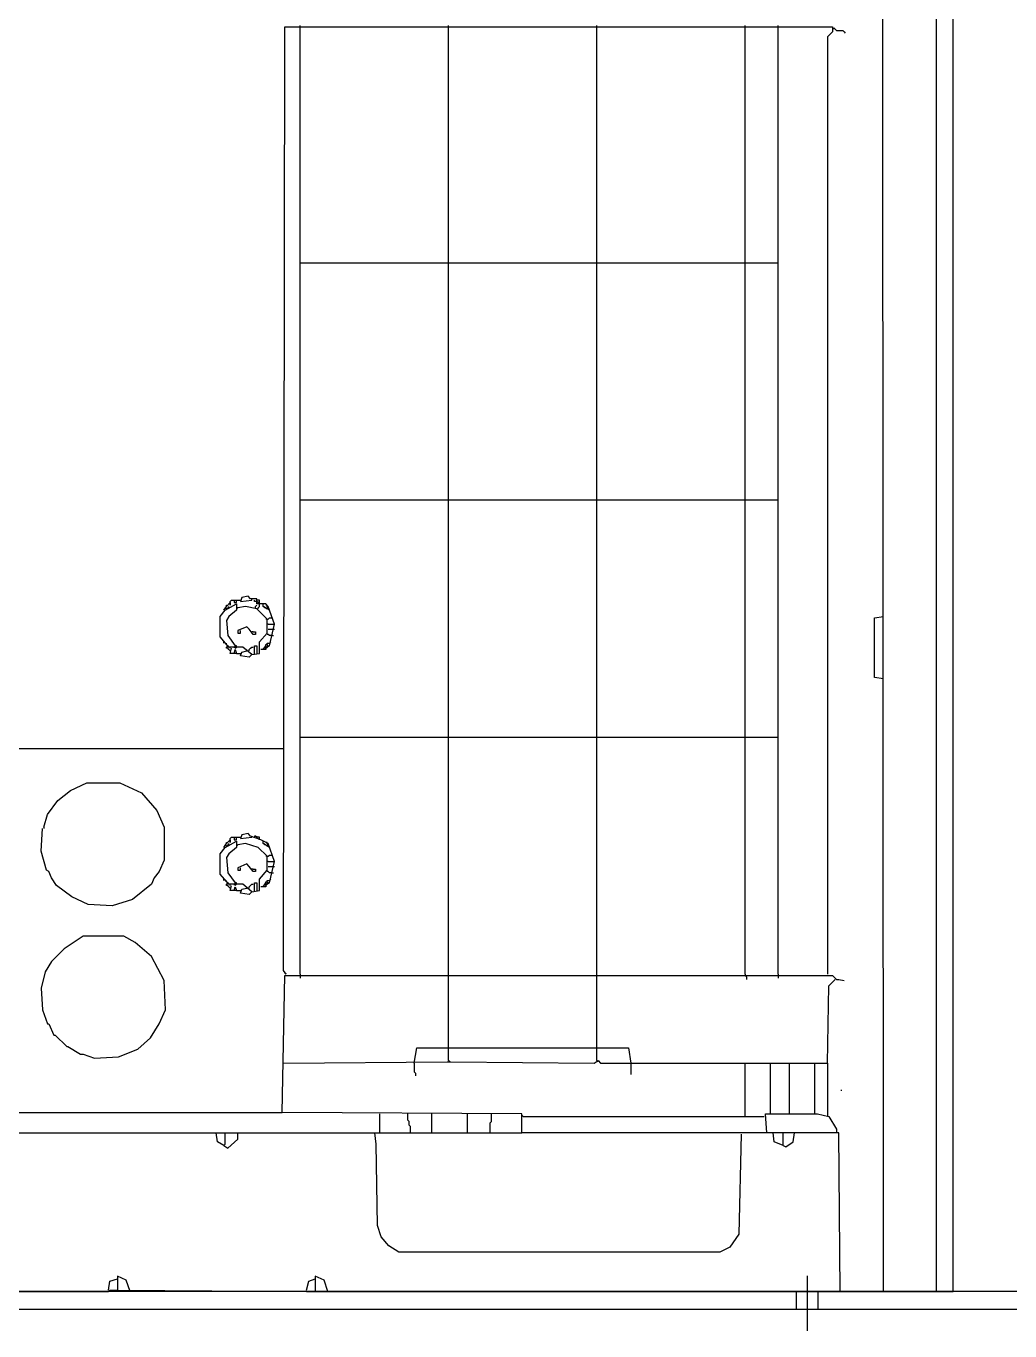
# Model space of a CAD drawing. Extents: x 3792242 to 5145247, y -1546315 to -1031918.
# Drawn here: x 3806434 to 3806982, y -1489132 to -1488405 of the extents above; entities that cross this region are included whole.
import ezdxf

# ---------------------------------------------------------------- set-up
doc = ezdxf.new("R2010")
doc.units = 0
doc.header["$MEASUREMENT"] = 0
doc.layers.add('ZZ-chladenie', color=133, linetype='CONTINUOUS')

msp = doc.modelspace()

# ---------------------------------------------------------------- linework, layer by layer
at = {"layer": 'ZZ-chladenie'}
for p, q in [((3806941.061, -1489110.27), (3806941.061, -1487420.766)), ((3806950.246, -1489110.27), (3806950.246, -1487443.378)), ((3806911.383, -1489110.27), (3806910.781, -1487845.27)), ((3806577.157, -1488931.498), (3806577.863, -1488405.78)), ((3806577.863, -1488405.78), (3806883.119, -1488405.78)), ((3806586.343, -1488933.618), (3806586.343, -1488405.074)), ((3806669.016, -1488933.618), (3806669.016, -1488405.074)), ((3806751.69, -1488933.618), (3806751.69, -1488405.074)), ((3806834.363, -1488933.618), (3806834.363, -1488405.074)), ((3806852.735, -1488933.618), (3806852.735, -1488405.074)), ((3806883.119, -1488405.78), (3806883.119, -1488408.606)), ((3806883.826, -1488407.193), (3806883.826, -1488406.487)), ((3806883.826, -1488406.487), (3806884.532, -1488407.193)), ((3806884.532, -1488407.193), (3806885.239, -1488407.9)), ((3806883.119, -1488408.606), (3806880.292, -1488411.433)), ((3806880.292, -1488411.433), (3806880.292, -1488933.618)), ((3806885.239, -1488407.9), (3806888.771, -1488407.9)), ((3806888.771, -1488407.9), (3806889.478, -1488408.606)), ((3806889.478, -1488408.606), (3806890.185, -1488409.313)), ((3806586.343, -1488537.21), (3806669.016, -1488537.21)), ((3806669.016, -1488537.21), (3806751.69, -1488537.21)), ((3806751.69, -1488537.21), (3806834.363, -1488537.21)), ((3806834.363, -1488537.21), (3806852.735, -1488537.21)), ((3806586.343, -1488669.346), (3806669.016, -1488669.346)), ((3806669.016, -1488669.346), (3806751.69, -1488669.346)), ((3806751.69, -1488669.346), (3806834.363, -1488669.346)), ((3806834.363, -1488669.346), (3806852.735, -1488669.346)), ((3806544.653, -1488730.821), (3806551.012, -1488727.287)), ((3806545.359, -1488728.701), (3806547.479, -1488726.581)), ((3806547.479, -1488725.874), (3806548.186, -1488725.168)), ((3806547.479, -1488726.581), (3806547.479, -1488725.874)), ((3806547.479, -1488726.581), (3806547.479, -1488727.994)), ((3806547.479, -1488727.994), (3806547.479, -1488726.581)), ((3806548.186, -1488725.168), (3806553.132, -1488725.168)), ((3806549.599, -1488725.168), (3806549.599, -1488726.581)), ((3806549.599, -1488726.581), (3806551.012, -1488726.581)), ((3806551.012, -1488726.581), (3806551.012, -1488725.168)), ((3806551.012, -1488727.287), (3806551.012, -1488730.821)), ((3806553.838, -1488723.755), (3806553.132, -1488725.874)), ((3806553.132, -1488725.874), (3806559.492, -1488725.168)), ((3806557.372, -1488723.048), (3806553.838, -1488723.755)), ((3806558.785, -1488724.461), (3806557.372, -1488723.048)), ((3806562.318, -1488724.461), (3806558.785, -1488724.461)), ((3806559.492, -1488725.168), (3806559.492, -1488724.461)), ((3806560.905, -1488725.874), (3806560.905, -1488725.168)), ((3806562.318, -1488725.874), (3806560.905, -1488725.874)), ((3806562.318, -1488727.287), (3806562.318, -1488724.461)), ((3806563.731, -1488725.168), (3806562.318, -1488725.168)), ((3806563.025, -1488726.581), (3806562.318, -1488725.874)), ((3806567.264, -1488727.287), (3806562.318, -1488727.287)), ((3806563.731, -1488727.287), (3806563.025, -1488726.581)), ((3806563.731, -1488727.287), (3806563.731, -1488725.168)), ((3806563.731, -1488728.701), (3806563.731, -1488727.287)), ((3806565.851, -1488728.701), (3806565.851, -1488727.287)), ((3806568.677, -1488728.701), (3806567.264, -1488727.287)), ((3806541.827, -1488734.354), (3806544.653, -1488730.821)), ((3806541.827, -1488745.659), (3806541.827, -1488734.354)), ((3806543.946, -1488730.821), (3806545.359, -1488728.701)), ((3806544.653, -1488729.407), (3806545.359, -1488728.701)), ((3806544.653, -1488729.407), (3806545.359, -1488730.114)), ((3806545.359, -1488730.114), (3806544.653, -1488729.407)), ((3806545.359, -1488728.701), (3806545.359, -1488727.994)), ((3806545.359, -1488727.994), (3806546.066, -1488727.994)), ((3806545.359, -1488730.114), (3806546.066, -1488729.407)), ((3806546.772, -1488734.354), (3806545.359, -1488736.473)), ((3806546.066, -1488729.407), (3806546.772, -1488729.407)), ((3806546.772, -1488729.407), (3806546.772, -1488728.701)), ((3806551.012, -1488730.821), (3806546.772, -1488734.354)), ((3806551.719, -1488729.407), (3806551.012, -1488730.114)), ((3806555.959, -1488728.701), (3806551.719, -1488729.407)), ((3806562.318, -1488730.114), (3806555.959, -1488728.701)), ((3806561.611, -1488728.701), (3806562.318, -1488727.994)), ((3806561.611, -1488729.407), (3806561.611, -1488728.701)), ((3806567.971, -1488735.767), (3806562.318, -1488730.114)), ((3806563.025, -1488729.407), (3806563.731, -1488728.701)), ((3806563.025, -1488730.114), (3806563.025, -1488729.407)), ((3806569.384, -1488730.821), (3806565.851, -1488728.701)), ((3806566.558, -1488729.407), (3806566.558, -1488728.701)), ((3806567.264, -1488729.407), (3806566.558, -1488729.407)), ((3806567.971, -1488727.994), (3806567.264, -1488727.994)), ((3806567.264, -1488729.407), (3806567.971, -1488730.114)), ((3806567.971, -1488728.701), (3806567.971, -1488727.994)), ((3806568.677, -1488729.407), (3806567.971, -1488728.701)), ((3806567.971, -1488730.114), (3806568.677, -1488729.407)), ((3806567.971, -1488730.114), (3806568.677, -1488729.407)), ((3806572.211, -1488738.594), (3806568.677, -1488728.701)), ((3806906.437, -1488735.06), (3806911.383, -1488734.354)), ((3806545.359, -1488736.473), (3806546.066, -1488744.953)), ((3806556.665, -1488740.007), (3806551.719, -1488742.126)), ((3806558.078, -1488741.42), (3806556.665, -1488740.007)), ((3806560.198, -1488744.246), (3806558.078, -1488741.42)), ((3806567.971, -1488735.767), (3806567.264, -1488735.767)), ((3806567.971, -1488735.767), (3806568.677, -1488735.767)), ((3806567.971, -1488743.539), (3806567.971, -1488735.767)), ((3806568.677, -1488738.594), (3806567.971, -1488738.594)), ((3806568.677, -1488735.767), (3806569.384, -1488735.06)), ((3806568.677, -1488738.594), (3806571.504, -1488738.594)), ((3806568.677, -1488741.42), (3806571.504, -1488741.42)), ((3806569.384, -1488735.06), (3806570.797, -1488735.06)), ((3806569.384, -1488750.606), (3806572.211, -1488738.594)), ((3806571.504, -1488741.42), (3806572.211, -1488741.42)), ((3806906.437, -1488768.271), (3806906.437, -1488735.06)), ((3806546.772, -1488751.312), (3806541.827, -1488745.659)), ((3806543.946, -1488749.192), (3806543.946, -1488748.486)), ((3806546.066, -1488744.953), (3806550.306, -1488750.606)), ((3806551.719, -1488742.126), (3806551.719, -1488743.539)), ((3806551.719, -1488743.539), (3806553.132, -1488743.539)), ((3806553.132, -1488743.539), (3806553.132, -1488742.126)), ((3806560.198, -1488742.833), (3806559.492, -1488742.833)), ((3806560.198, -1488742.833), (3806561.611, -1488742.833)), ((3806561.611, -1488744.246), (3806560.198, -1488744.246)), ((3806561.611, -1488742.833), (3806561.611, -1488744.246)), ((3806563.731, -1488748.486), (3806567.971, -1488743.539)), ((3806563.731, -1488754.846), (3806563.731, -1488748.486)), ((3806568.677, -1488744.246), (3806567.971, -1488744.246)), ((3806569.384, -1488744.953), (3806568.677, -1488744.246)), ((3806570.797, -1488744.953), (3806569.384, -1488744.953)), ((3806569.384, -1488749.192), (3806570.091, -1488748.486)), ((3806570.797, -1488744.953), (3806571.504, -1488744.953)), ((3806545.359, -1488749.899), (3806545.359, -1488749.192)), ((3806545.359, -1488751.312), (3806546.066, -1488750.606)), ((3806545.359, -1488752.019), (3806545.359, -1488751.312)), ((3806547.479, -1488753.432), (3806545.359, -1488751.312)), ((3806546.066, -1488752.019), (3806545.359, -1488752.019)), ((3806546.066, -1488750.606), (3806546.772, -1488751.312)), ((3806546.772, -1488752.725), (3806546.066, -1488752.019)), ((3806547.479, -1488751.312), (3806546.772, -1488751.312)), ((3806554.545, -1488751.312), (3806546.772, -1488751.312)), ((3806547.479, -1488753.432), (3806546.772, -1488752.725)), ((3806547.479, -1488752.019), (3806547.479, -1488751.312)), ((3806547.479, -1488754.846), (3806548.186, -1488752.019)), ((3806551.012, -1488754.846), (3806547.479, -1488754.846)), ((3806550.306, -1488750.606), (3806549.599, -1488752.019)), ((3806549.599, -1488754.846), (3806550.306, -1488752.725)), ((3806551.012, -1488750.606), (3806550.306, -1488750.606)), ((3806550.306, -1488752.019), (3806551.012, -1488751.312)), ((3806550.306, -1488752.725), (3806551.012, -1488754.846)), ((3806551.012, -1488751.312), (3806551.012, -1488750.606)), ((3806551.012, -1488754.846), (3806553.132, -1488754.846)), ((3806553.132, -1488756.259), (3806553.838, -1488754.139)), ((3806558.078, -1488756.965), (3806553.132, -1488756.259)), ((3806553.838, -1488754.139), (3806556.665, -1488753.432)), ((3806559.492, -1488755.552), (3806554.545, -1488751.312)), ((3806556.665, -1488753.432), (3806556.665, -1488752.725)), ((3806558.078, -1488752.725), (3806558.785, -1488752.019)), ((3806558.078, -1488753.432), (3806558.078, -1488752.725)), ((3806559.492, -1488755.552), (3806558.078, -1488756.965)), ((3806558.785, -1488752.019), (3806559.492, -1488751.312)), ((3806559.492, -1488755.552), (3806558.785, -1488754.846)), ((3806559.492, -1488751.312), (3806560.198, -1488751.312)), ((3806559.492, -1488755.552), (3806563.731, -1488754.846)), ((3806560.905, -1488755.552), (3806560.905, -1488750.606)), ((3806560.905, -1488750.606), (3806562.318, -1488750.606)), ((3806562.318, -1488750.606), (3806562.318, -1488754.139)), ((3806562.318, -1488754.139), (3806562.318, -1488754.846)), ((3806567.264, -1488752.725), (3806564.438, -1488752.725)), ((3806565.851, -1488752.725), (3806567.264, -1488750.606)), ((3806566.558, -1488751.312), (3806567.264, -1488750.606)), ((3806566.558, -1488751.312), (3806567.264, -1488752.019)), ((3806567.264, -1488752.019), (3806566.558, -1488751.312)), ((3806567.264, -1488750.606), (3806567.264, -1488749.899)), ((3806567.264, -1488749.899), (3806567.971, -1488749.899)), ((3806567.264, -1488750.606), (3806567.264, -1488752.725)), ((3806567.264, -1488752.019), (3806567.971, -1488751.312)), ((3806567.971, -1488749.899), (3806567.971, -1488749.192)), ((3806567.971, -1488749.192), (3806569.384, -1488749.192)), ((3806568.677, -1488750.606), (3806567.971, -1488749.899)), ((3806567.971, -1488751.312), (3806568.677, -1488750.606)), ((3806567.971, -1488751.312), (3806569.384, -1488750.606)), ((3806911.383, -1488768.978), (3806906.437, -1488768.271)), ((3806586.343, -1488801.482), (3806669.016, -1488801.482)), ((3806669.016, -1488801.482), (3806751.69, -1488801.482)), ((3806751.69, -1488801.482), (3806834.363, -1488801.482)), ((3806834.363, -1488801.482), (3806852.735, -1488801.482)), ((3806417.463, -1488807.841), (3806577.157, -1488807.841)), ((3806458.446, -1488831.159), (3806467.632, -1488826.92)), ((3806467.632, -1488826.92), (3806486.004, -1488826.92)), ((3806486.004, -1488826.92), (3806498.016, -1488832.573)), ((3806451.38, -1488836.812), (3806458.446, -1488831.159)), ((3806498.016, -1488832.573), (3806506.496, -1488842.465)), ((3806445.727, -1488844.584), (3806451.38, -1488836.812)), ((3806506.496, -1488842.465), (3806510.736, -1488851.651)), ((3806443.607, -1488851.651), (3806445.727, -1488844.584)), ((3806442.194, -1488865.077), (3806442.901, -1488852.357)), ((3806443.607, -1488851.651), (3806443.607, -1488852.357)), ((3806510.736, -1488851.651), (3806510.736, -1488870.023)), ((3806547.479, -1488858.01), (3806548.186, -1488857.304)), ((3806547.479, -1488858.717), (3806547.479, -1488858.01)), ((3806548.186, -1488857.304), (3806553.132, -1488857.304)), ((3806549.599, -1488857.304), (3806549.599, -1488858.717)), ((3806551.012, -1488858.717), (3806551.012, -1488857.304)), ((3806553.838, -1488855.891), (3806553.132, -1488858.01)), ((3806553.132, -1488858.01), (3806559.492, -1488857.304)), ((3806557.372, -1488855.184), (3806553.838, -1488855.891)), ((3806558.785, -1488856.597), (3806557.372, -1488855.184)), ((3806564.438, -1488858.717), (3806558.785, -1488856.597)), ((3806559.492, -1488857.304), (3806559.492, -1488856.597)), ((3806561.611, -1488856.597), (3806560.905, -1488856.597)), ((3806560.905, -1488856.597), (3806560.905, -1488857.304)), ((3806562.318, -1488857.304), (3806561.611, -1488856.597)), ((3806562.318, -1488857.304), (3806562.318, -1488856.597)), ((3806562.318, -1488857.304), (3806562.318, -1488858.01)), ((3806563.731, -1488857.304), (3806562.318, -1488857.304)), ((3806563.731, -1488858.717), (3806563.731, -1488857.304)), ((3806445.021, -1488875.675), (3806442.194, -1488865.077)), ((3806541.827, -1488866.49), (3806544.653, -1488862.957)), ((3806543.946, -1488862.957), (3806545.359, -1488860.837)), ((3806544.653, -1488862.957), (3806551.012, -1488859.423)), ((3806544.653, -1488861.543), (3806545.359, -1488860.837)), ((3806544.653, -1488861.543), (3806545.359, -1488862.25)), ((3806545.359, -1488862.25), (3806544.653, -1488861.543)), ((3806545.359, -1488860.837), (3806547.479, -1488858.717)), ((3806545.359, -1488860.837), (3806545.359, -1488860.13)), ((3806545.359, -1488860.13), (3806546.066, -1488860.13)), ((3806545.359, -1488862.25), (3806546.066, -1488861.543)), ((3806546.066, -1488861.543), (3806546.772, -1488861.543)), ((3806546.772, -1488861.543), (3806546.772, -1488860.837)), ((3806551.012, -1488862.957), (3806546.772, -1488866.49)), ((3806547.479, -1488858.717), (3806547.479, -1488860.13)), ((3806547.479, -1488860.13), (3806547.479, -1488858.717)), ((3806549.599, -1488858.717), (3806551.012, -1488858.717)), ((3806551.012, -1488859.423), (3806551.012, -1488862.957)), ((3806551.719, -1488861.543), (3806551.012, -1488862.25)), ((3806555.959, -1488860.837), (3806551.719, -1488861.543)), ((3806563.025, -1488862.957), (3806555.959, -1488860.837)), ((3806567.971, -1488867.903), (3806563.025, -1488862.957)), ((3806568.677, -1488860.837), (3806564.438, -1488858.717)), ((3806565.851, -1488860.837), (3806565.851, -1488859.423)), ((3806569.384, -1488862.957), (3806565.851, -1488860.837)), ((3806566.558, -1488861.543), (3806566.558, -1488860.837)), ((3806567.264, -1488861.543), (3806566.558, -1488861.543)), ((3806567.971, -1488860.13), (3806567.264, -1488860.13)), ((3806567.264, -1488861.543), (3806567.971, -1488862.25)), ((3806567.971, -1488860.837), (3806567.971, -1488860.13)), ((3806568.677, -1488861.543), (3806567.971, -1488860.837)), ((3806567.971, -1488862.25), (3806568.677, -1488861.543)), ((3806567.971, -1488862.25), (3806568.677, -1488861.543)), ((3806572.211, -1488870.73), (3806568.677, -1488860.837)), ((3806510.736, -1488870.023), (3806507.909, -1488876.382)), ((3806541.827, -1488877.795), (3806541.827, -1488866.49)), ((3806546.772, -1488866.49), (3806545.359, -1488868.609)), ((3806545.359, -1488868.609), (3806546.066, -1488877.089)), ((3806556.665, -1488872.143), (3806551.719, -1488874.262)), ((3806558.078, -1488873.556), (3806556.665, -1488872.143)), ((3806567.971, -1488867.903), (3806567.264, -1488867.903)), ((3806567.971, -1488867.903), (3806568.677, -1488867.903)), ((3806567.971, -1488875.675), (3806567.971, -1488867.903)), ((3806568.677, -1488870.73), (3806567.971, -1488870.73)), ((3806568.677, -1488867.903), (3806569.384, -1488867.196)), ((3806568.677, -1488870.73), (3806571.504, -1488870.73)), ((3806569.384, -1488867.196), (3806570.797, -1488867.196)), ((3806569.384, -1488882.742), (3806572.211, -1488870.73)), ((3806446.434, -1488876.382), (3806445.021, -1488875.675)), ((3806447.848, -1488879.915), (3806446.434, -1488876.382)), ((3806450.674, -1488884.155), (3806447.848, -1488879.915)), ((3806505.083, -1488879.915), (3806503.67, -1488883.448)), ((3806507.909, -1488876.382), (3806505.083, -1488879.915)), ((3806546.772, -1488883.448), (3806541.827, -1488877.795)), ((3806546.066, -1488877.089), (3806550.306, -1488882.742)), ((3806551.719, -1488874.262), (3806551.719, -1488875.675)), ((3806551.719, -1488875.675), (3806553.132, -1488875.675)), ((3806553.132, -1488875.675), (3806553.132, -1488874.262)), ((3806560.198, -1488876.382), (3806558.078, -1488873.556)), ((3806560.198, -1488874.969), (3806559.492, -1488874.969)), ((3806560.198, -1488874.969), (3806561.611, -1488874.969)), ((3806561.611, -1488876.382), (3806560.198, -1488876.382)), ((3806561.611, -1488874.969), (3806561.611, -1488876.382)), ((3806563.731, -1488880.622), (3806567.971, -1488875.675)), ((3806568.677, -1488876.382), (3806567.971, -1488876.382)), ((3806568.677, -1488873.556), (3806571.504, -1488873.556)), ((3806569.384, -1488877.089), (3806568.677, -1488876.382)), ((3806570.797, -1488877.089), (3806569.384, -1488877.089)), ((3806570.797, -1488877.089), (3806571.504, -1488877.089)), ((3806571.504, -1488873.556), (3806572.211, -1488873.556)), ((3806459.153, -1488890.514), (3806450.674, -1488884.155)), ((3806503.67, -1488883.448), (3806493.07, -1488891.927)), ((3806543.946, -1488881.328), (3806543.946, -1488880.622)), ((3806545.359, -1488882.035), (3806545.359, -1488881.328)), ((3806545.359, -1488883.448), (3806546.066, -1488882.742)), ((3806545.359, -1488884.155), (3806545.359, -1488883.448)), ((3806547.479, -1488885.568), (3806545.359, -1488883.448)), ((3806546.066, -1488884.155), (3806545.359, -1488884.155)), ((3806546.066, -1488882.742), (3806546.772, -1488883.448)), ((3806546.772, -1488884.861), (3806546.066, -1488884.155)), ((3806547.479, -1488883.448), (3806546.772, -1488883.448)), ((3806554.545, -1488883.448), (3806546.772, -1488883.448)), ((3806547.479, -1488885.568), (3806546.772, -1488884.861)), ((3806547.479, -1488884.155), (3806547.479, -1488883.448)), ((3806547.479, -1488886.982), (3806548.186, -1488884.155)), ((3806551.012, -1488886.982), (3806547.479, -1488886.982)), ((3806550.306, -1488882.742), (3806549.599, -1488884.155)), ((3806549.599, -1488886.982), (3806550.306, -1488884.861)), ((3806551.012, -1488882.742), (3806550.306, -1488882.742)), ((3806550.306, -1488884.155), (3806551.012, -1488883.448)), ((3806550.306, -1488884.861), (3806551.012, -1488886.982)), ((3806551.012, -1488883.448), (3806551.012, -1488882.742)), ((3806551.012, -1488886.982), (3806553.132, -1488886.982)), ((3806553.132, -1488888.395), (3806553.838, -1488886.275)), ((3806553.838, -1488886.275), (3806556.665, -1488885.568)), ((3806559.492, -1488887.688), (3806554.545, -1488883.448)), ((3806556.665, -1488885.568), (3806556.665, -1488884.861)), ((3806558.078, -1488884.861), (3806558.785, -1488884.155)), ((3806558.078, -1488885.568), (3806558.078, -1488884.861)), ((3806558.785, -1488884.155), (3806559.492, -1488883.448)), ((3806559.492, -1488887.688), (3806558.785, -1488886.982)), ((3806559.492, -1488883.448), (3806560.198, -1488883.448)), ((3806559.492, -1488887.688), (3806563.731, -1488886.982)), ((3806560.905, -1488887.688), (3806560.905, -1488882.742)), ((3806560.905, -1488882.742), (3806562.318, -1488882.742)), ((3806562.318, -1488882.742), (3806562.318, -1488886.275)), ((3806562.318, -1488886.275), (3806562.318, -1488886.982)), ((3806563.731, -1488886.982), (3806563.731, -1488880.622)), ((3806567.264, -1488884.861), (3806564.438, -1488884.861)), ((3806565.851, -1488884.861), (3806567.264, -1488882.742)), ((3806566.558, -1488883.448), (3806567.264, -1488882.742)), ((3806566.558, -1488883.448), (3806567.264, -1488884.155)), ((3806567.264, -1488884.155), (3806566.558, -1488883.448)), ((3806567.264, -1488882.742), (3806567.264, -1488882.035)), ((3806567.264, -1488882.035), (3806567.971, -1488882.035)), ((3806567.264, -1488882.742), (3806567.264, -1488884.861)), ((3806567.264, -1488884.155), (3806567.971, -1488883.448)), ((3806567.971, -1488882.035), (3806567.971, -1488881.328)), ((3806567.971, -1488881.328), (3806569.384, -1488881.328)), ((3806568.677, -1488882.742), (3806567.971, -1488882.035)), ((3806567.971, -1488883.448), (3806568.677, -1488882.742)), ((3806567.971, -1488883.448), (3806569.384, -1488882.742)), ((3806569.384, -1488881.328), (3806570.091, -1488880.622)), ((3806468.339, -1488894.754), (3806459.153, -1488890.514)), ((3806493.07, -1488891.927), (3806481.764, -1488895.461)), ((3806558.078, -1488889.101), (3806553.132, -1488888.395)), ((3806559.492, -1488887.688), (3806558.078, -1488889.101)), ((3806481.764, -1488895.461), (3806468.339, -1488894.754)), ((3806465.513, -1488912.419), (3806454.914, -1488919.485)), ((3806488.124, -1488912.419), (3806465.513, -1488912.419)), ((3806494.484, -1488915.952), (3806488.124, -1488912.419)), ((3806503.67, -1488923.725), (3806494.484, -1488915.952)), ((3806454.914, -1488919.485), (3806447.848, -1488926.552)), ((3806447.848, -1488926.552), (3806444.314, -1488932.204)), ((3806510.736, -1488937.15), (3806503.67, -1488923.725)), ((3806444.314, -1488932.204), (3806442.194, -1488941.391)), ((3806511.442, -1488953.402), (3806510.736, -1488937.15)), ((3806576.45, -1489010.638), (3806577.863, -1488934.324)), ((3806578.57, -1488933.618), (3806577.157, -1488931.498)), ((3806578.57, -1488933.618), (3806577.863, -1488932.911)), ((3806577.863, -1488934.324), (3806883.119, -1488934.324)), ((3806586.343, -1488933.618), (3806586.343, -1488935.737)), ((3806669.016, -1488973.894), (3806669.016, -1488933.618)), ((3806751.69, -1488973.894), (3806751.69, -1488933.618)), ((3806834.363, -1488933.618), (3806834.363, -1488934.324)), ((3806834.363, -1488934.324), (3806835.069, -1488935.031)), ((3806835.069, -1488935.031), (3806835.069, -1488936.444)), ((3806852.735, -1488933.618), (3806852.735, -1488935.737)), ((3806880.999, -1488939.977), (3806884.532, -1488936.444)), ((3806883.119, -1488934.324), (3806885.239, -1488936.444)), ((3806885.239, -1488936.444), (3806886.652, -1488936.444)), ((3806886.652, -1488936.444), (3806889.478, -1488937.15)), ((3806442.194, -1488941.391), (3806442.901, -1488953.402)), ((3806880.292, -1488983.08), (3806880.999, -1488939.977)), ((3806442.901, -1488953.402), (3806445.727, -1488961.175)), ((3806507.909, -1488961.175), (3806511.442, -1488953.402)), ((3806445.727, -1488961.175), (3806446.434, -1488961.175)), ((3806446.434, -1488961.175), (3806449.261, -1488967.535)), ((3806502.963, -1488968.948), (3806507.909, -1488961.175)), ((3806449.261, -1488967.535), (3806449.967, -1488967.535)), ((3806449.967, -1488967.535), (3806456.327, -1488973.894)), ((3806456.327, -1488973.894), (3806457.033, -1488973.894)), ((3806457.033, -1488973.894), (3806464.1, -1488978.134)), ((3806495.897, -1488975.307), (3806502.963, -1488968.948)), ((3806669.016, -1488981.667), (3806669.016, -1488973.894)), ((3806751.69, -1488981.667), (3806751.69, -1488973.894)), ((3806464.1, -1488978.134), (3806465.513, -1488978.134)), ((3806465.513, -1488978.134), (3806471.872, -1488980.254)), ((3806471.872, -1488980.254), (3806485.298, -1488979.547)), ((3806485.298, -1488979.547), (3806495.897, -1488975.307)), ((3806649.938, -1488983.08), (3806651.351, -1488974.601)), ((3806651.351, -1488974.601), (3806769.355, -1488974.601)), ((3806669.016, -1488981.667), (3806669.722, -1488982.374)), ((3806750.276, -1488983.08), (3806752.396, -1488981.667)), ((3806751.69, -1488981.667), (3806752.396, -1488982.374)), ((3806752.396, -1488981.667), (3806753.809, -1488983.08)), ((3806769.355, -1488974.601), (3806770.768, -1488983.08)), ((3806577.157, -1488983.08), (3806668.309, -1488982.374)), ((3806649.938, -1488983.08), (3806649.938, -1488988.027)), ((3806649.938, -1488988.027), (3806650.644, -1488988.733)), ((3806650.644, -1488988.733), (3806650.644, -1488990.146)), ((3806668.309, -1488982.374), (3806670.429, -1488982.374)), ((3806670.429, -1488982.374), (3806750.276, -1488983.08)), ((3806753.809, -1488983.08), (3806834.363, -1488983.08)), ((3806770.768, -1488983.08), (3806770.768, -1488989.44)), ((3806834.363, -1489012.758), (3806834.363, -1488983.08)), ((3806834.363, -1488983.08), (3806880.292, -1488983.08)), ((3806848.495, -1489011.345), (3806848.495, -1488983.08)), ((3806859.094, -1489011.345), (3806859.094, -1488983.08)), ((3806873.226, -1489011.345), (3806873.226, -1488983.08)), ((3806880.292, -1488983.08), (3806880.292, -1489012.051)), ((3806888.065, -1488998.626), (3806888.065, -1488997.919)), ((3806417.463, -1489010.638), (3806576.45, -1489010.638)), ((3806709.999, -1489011.345), (3806576.45, -1489010.638)), ((3806630.859, -1489021.944), (3806630.859, -1489011.345)), ((3806646.404, -1489014.878), (3806646.404, -1489011.345)), ((3806647.111, -1489015.584), (3806646.404, -1489014.878)), ((3806647.111, -1489017.704), (3806647.111, -1489015.584)), ((3806647.818, -1489018.411), (3806647.111, -1489017.704)), ((3806659.83, -1489021.944), (3806659.83, -1489011.345)), ((3806679.615, -1489021.944), (3806679.615, -1489011.345)), ((3806692.334, -1489016.291), (3806693.041, -1489015.584)), ((3806692.334, -1489021.944), (3806692.334, -1489016.291)), ((3806693.041, -1489015.584), (3806693.041, -1489011.345)), ((3806709.999, -1489021.944), (3806709.999, -1489011.345)), ((3806710.706, -1489012.758), (3806709.999, -1489012.051)), ((3806710.706, -1489012.758), (3806844.962, -1489012.758)), ((3806846.375, -1489021.944), (3806845.669, -1489011.345)), ((3806845.669, -1489011.345), (3806874.64, -1489011.345)), ((3806874.64, -1489011.345), (3806880.999, -1489012.758)), ((3806880.292, -1489012.051), (3806880.292, -1489012.758)), ((3806880.999, -1489012.758), (3806885.239, -1489019.824)), ((3806425.236, -1489021.944), (3806709.999, -1489021.944)), ((3806540.413, -1489026.89), (3806539.706, -1489021.944)), ((3806544.653, -1489028.303), (3806544.653, -1489021.944)), ((3806551.719, -1489025.477), (3806551.719, -1489021.944)), ((3806628.739, -1489028.303), (3806628.033, -1489021.944)), ((3806647.818, -1489021.944), (3806647.818, -1489018.411)), ((3806886.652, -1489021.944), (3806709.999, -1489021.944)), ((3806832.243, -1489022.65), (3806830.83, -1489078.472)), ((3806850.615, -1489026.89), (3806849.908, -1489021.944)), ((3806855.561, -1489029.01), (3806855.561, -1489021.944)), ((3806861.214, -1489026.89), (3806861.921, -1489021.944)), ((3806885.239, -1489019.824), (3806885.239, -1489021.944)), ((3806887.358, -1489110.27), (3806886.652, -1489021.944)), ((3806543.946, -1489029.01), (3806540.413, -1489026.89)), ((3806543.946, -1489029.01), (3806544.653, -1489028.303)), ((3806543.946, -1489029.01), (3806546.066, -1489030.423)), ((3806546.066, -1489030.423), (3806551.719, -1489025.477)), ((3806629.446, -1489073.527), (3806628.739, -1489028.303)), ((3806855.561, -1489029.01), (3806850.615, -1489026.89)), ((3806855.561, -1489029.01), (3806856.974, -1489029.716)), ((3806856.974, -1489029.716), (3806861.214, -1489026.89)), ((3806631.565, -1489079.886), (3806629.446, -1489073.527)), ((3806635.806, -1489084.832), (3806631.565, -1489079.886)), ((3806830.83, -1489078.472), (3806825.883, -1489085.538)), ((3806641.458, -1489088.365), (3806635.806, -1489084.832)), ((3806820.231, -1489088.365), (3806641.458, -1489088.365)), ((3806825.883, -1489085.538), (3806820.231, -1489088.365)), ((3806479.645, -1489109.563), (3806480.351, -1489104.617)), ((3806480.351, -1489104.617), (3806484.591, -1489103.204)), ((3806489.537, -1489103.911), (3806484.591, -1489101.79)), ((3806484.591, -1489101.79), (3806484.591, -1489109.563)), ((3806491.657, -1489110.27), (3806489.537, -1489103.911)), ((3806589.876, -1489109.563), (3806591.289, -1489104.617)), ((3806591.289, -1489104.617), (3806594.822, -1489103.204)), ((3806599.768, -1489103.911), (3806594.822, -1489101.79)), ((3806594.822, -1489101.79), (3806594.822, -1489109.563)), ((3806601.888, -1489110.27), (3806599.768, -1489103.911)), ((3806869.076, -1489132.266), (3806869.076, -1489101.605)), ((3808042.693, -1489110.27), (3805930.823, -1489110.27)), ((3806392.732, -1489110.27), (3806479.645, -1489110.27)), ((3806479.645, -1489110.27), (3806480.351, -1489109.563)), ((3806480.351, -1489109.563), (3806483.178, -1489109.563)), ((3806483.178, -1489109.563), (3806484.591, -1489109.563)), ((3806484.591, -1489109.563), (3806484.591, -1489110.27)), ((3806484.591, -1489109.563), (3806589.876, -1489110.27)), ((3806589.876, -1489110.27), (3806950.246, -1489110.27)), ((3806594.822, -1489109.563), (3806594.822, -1489110.27)), ((3806863.076, -1489120.27), (3806863.076, -1489110.27)), ((3806875.076, -1489120.27), (3806875.076, -1489110.27)), ((3808242.693, -1489120.27), (3805985.823, -1489120.27))]:
    msp.add_line(p, q, dxfattribs=at)

doc.saveas('drawing.dxf')
